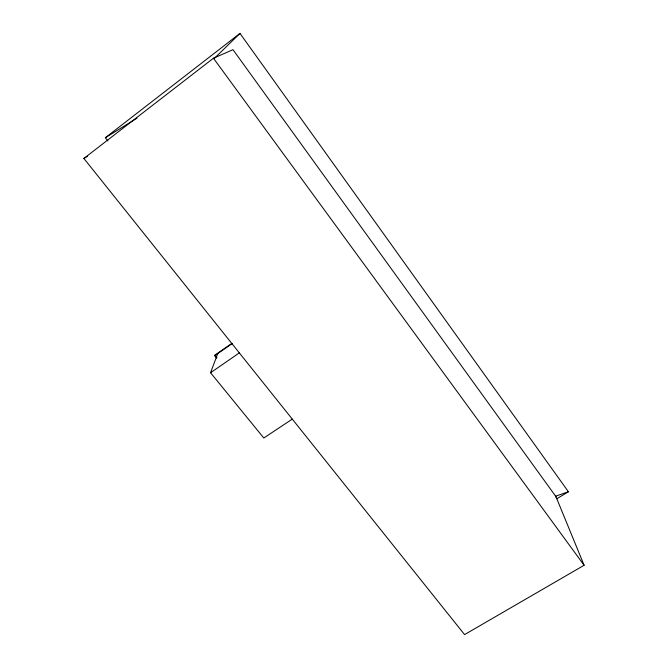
<?xml version="1.0" encoding="UTF-8"?>
<svg xmlns="http://www.w3.org/2000/svg" width="668" height="668" viewBox="0 0 668 668"><rect width="100%" height="100%" fill="white"/><g stroke="black" fill="none" stroke-linecap="round" stroke-linejoin="round"><path stroke-width="1" d="M292.292 419.12L263.802 438.008L210.554 372.736L217.743 353.597M216.632 358.165L214.67 355.735L214.896 355.142L231.771 343.435M214.136 58.609L239.979 33.4L568.418 491.765L556.803 498.745M107.924 140.998L105.344 137.725L239.979 33.4M83.892 158.466L213.451 58.216L232.982 49.699L555.935 496.616L584.108 565.27L464.577 634.6L83.892 158.466L87.391 156.362M214.67 355.735L232.272 343.519M210.554 372.736L239.336 352.879M105.344 137.725L136.973 118.178M555.935 496.616L555.484 496.883L555.96 496.691M555.751 496.132L568.418 491.765M214.896 355.142L216.858 357.572M213.451 58.216L584.108 565.27"/></g></svg>
